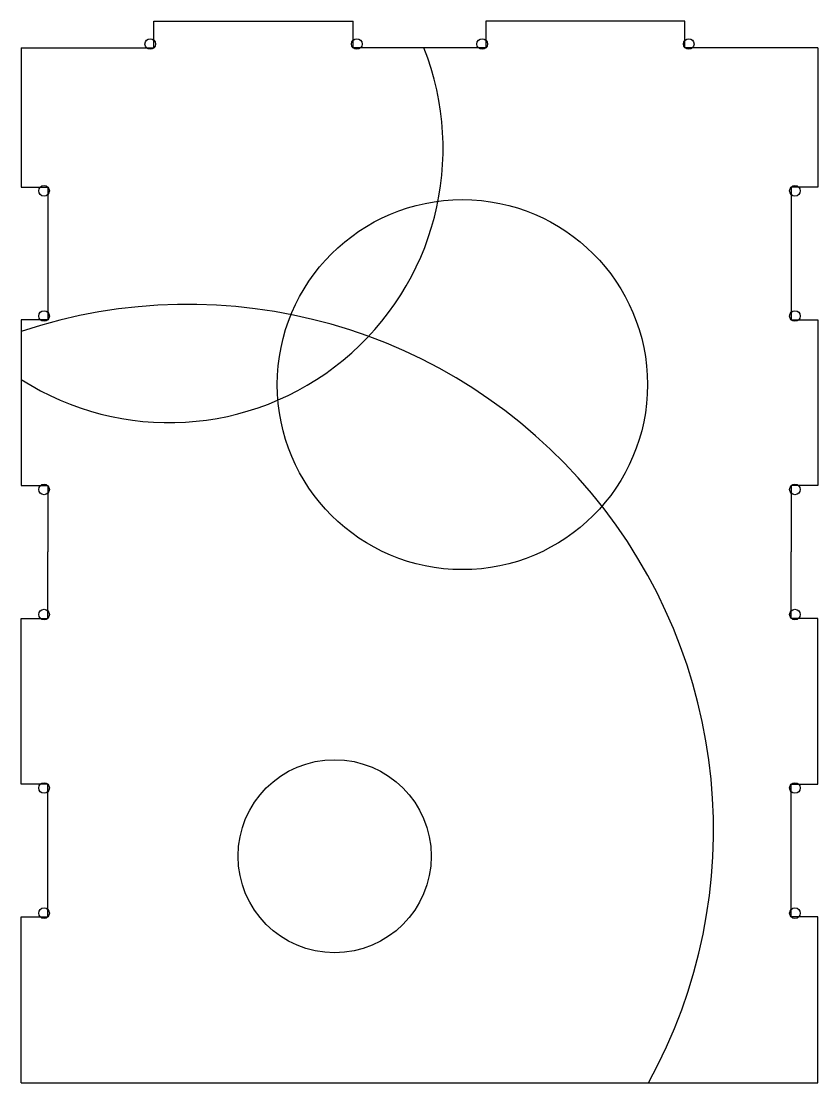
# Model space of a CAD drawing. Header units: inches. Extents: x 428 to 3553, y -145 to 773.
# Drawn here: x 427.7 to 727.7, y 152.9 to 552.9 of the extents above; entities that cross this region are included whole.
import ezdxf

# ---------------------------------------------------------------- set-up
doc = ezdxf.new("R2010")
doc.units = ezdxf.units.IN
doc.header["$MEASUREMENT"] = 0

msp = doc.modelspace()

# ---------------------------------------------------------------- linework, layer by layer
for p, q in [((477.67, 542.95), (477.67, 552.95)), ((477.67, 552.95), (552.67, 552.95)), ((552.67, 542.95), (552.67, 552.95)), ((602.67, 552.95), (602.67, 542.95)), ((677.67, 552.95), (602.67, 552.95)), ((677.67, 542.95), (677.67, 552.95)), ((427.67, 542.95), (477.67, 542.95)), ((427.67, 542.95), (427.67, 490.45)), ((602.67, 542.95), (552.67, 542.95)), ((727.67, 542.95), (677.67, 542.95)), ((727.67, 542.95), (727.67, 490.45)), ((427.67, 490.45), (437.67, 490.45)), ((437.67, 490.45), (437.67, 440.45)), ((727.67, 490.45), (717.67, 490.45)), ((717.67, 490.45), (717.67, 440.45)), ((437.67, 440.45), (427.67, 440.45)), ((427.67, 440.45), (427.67, 377.95)), ((717.67, 440.45), (727.67, 440.45)), ((727.67, 440.45), (727.67, 377.95)), ((427.67, 377.95), (437.67, 377.95)), ((437.67, 377.95), (437.67, 352.95)), ((727.67, 377.95), (717.67, 377.95)), ((717.67, 377.95), (717.67, 352.95)), ((437.67, 327.95), (437.67, 352.95)), ((717.67, 327.95), (717.67, 352.95)), ((427.67, 265.45), (427.67, 327.95)), ((427.67, 327.95), (437.67, 327.95)), ((727.67, 327.95), (717.67, 327.95)), ((727.67, 265.45), (727.67, 327.95)), ((437.67, 265.45), (427.67, 265.45)), ((437.67, 215.45), (437.67, 265.45)), ((717.67, 215.45), (717.67, 265.45)), ((717.67, 265.45), (727.67, 265.45)), ((427.67, 152.95), (427.67, 215.45)), ((427.67, 215.45), (437.67, 215.45)), ((727.67, 215.45), (717.67, 215.45)), ((727.67, 152.95), (727.67, 215.45)), ((427.67, 152.95), (727.67, 152.95))]:
    msp.add_line(p, q)
for centre, radius in [((476.26, 544.36), 2), ((554.09, 544.36), 2), ((601.26, 544.36), 2), ((679.09, 544.36), 2), ((436.27, 489.02), 2), ((719.08, 489.02), 2), ((593.84, 416.01), 69.72), ((436.27, 441.87), 2), ((719.08, 441.87), 2), ((436.27, 376.52), 2), ((719.08, 376.52), 2), ((436.27, 329.37), 2), ((719.08, 329.37), 2), ((545.7, 238.32), 36.37), ((436.27, 264.02), 2), ((719.08, 264.02), 2), ((436.27, 216.87), 2), ((719.08, 216.87), 2)]:
    msp.add_circle(centre, radius)
for centre, radius, start, end in [((483.3, 504.94), 103.26, 237.4055, 21.5957), ((490.43, 248.28), 197.98, 331.2134, 108.4816)]:
    msp.add_arc(centre, radius, start, end)

doc.saveas('drawing.dxf')
